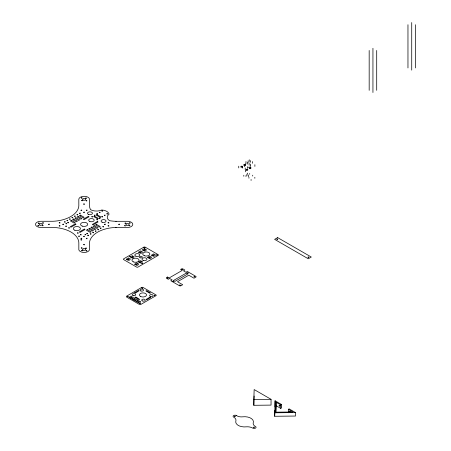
<?xml version="1.0" encoding="UTF-8"?>
<svg xmlns="http://www.w3.org/2000/svg" width="451" height="451" viewBox="0 0 451 451"><rect width="100%" height="100%" fill="white"/><g stroke="black" fill="none" stroke-linecap="round" stroke-linejoin="round"><path stroke-width="0.68" d="M245.964 163.335L245.964 161.52M247.345 164.136L247.345 162.321M249.099 165.145L249.115 162.901M249.24 161.447L249.24 159.772M250.48 165.945L250.48 164.13M250.615 162.242L250.615 160.573M252.374 163.256L252.374 161.588M253.823 399.501L254.155 389.557L271.045 399.31L271.045 405.105L253.823 405.297L253.823 399.501L271.045 399.31M253.823 405.297L254.133 396.017M288.347 412.778L288.347 409.299L289.102 408.865L295.512 412.564L295.512 416.042L274.682 416.273L275.087 400.776L281.492 404.474L281.492 407.946L280.742 408.386L276.102 405.703L276.102 402.23L280.742 404.908L281.492 404.474M274.682 416.273L274.885 410.263M274.997 406.92L275.087 400.776M276.102 402.23L275.764 412.175L292.987 411.977L288.347 409.299M275.877 412.332L276.102 405.703M116.161 227.445L115.332 227.473A27.9 16.106 0 0 0 89.523 242.373L89.501 249.397A5.367 3.095 0 0 1 84.478 252.447A5.367 3.095 0 0 1 78.829 249.792L78.835 242.858A26.97 15.571 0 0 0 52.147 227.451L40.116 227.445A5.367 3.095 0 0 1 35.522 224.181A5.367 3.095 0 0 1 40.799 221.278L52.97 221.278A27.894 16.101 0 0 0 78.824 205.904L78.818 199.167A5.367 3.095 0 0 1 83.993 196.309A5.367 3.095 0 0 1 89.478 198.964L89.478 205.91A27.9 16.106 0 0 0 90.544 209.681A8.541 4.933 0 0 0 101.819 209.98A8.344 4.82 0 0 1 109.097 214.18A8.569 4.95 0 0 0 109.599 220.697L109.632 220.702A27.9 16.106 0 0 0 115.332 221.289L116.161 221.317M274.682 412.8L295.512 412.564M115.839 221.306L128.185 221.317A5.367 3.095 0 0 1 132.78 224.581A5.367 3.095 0 0 1 127.503 227.479L115.704 227.456M280.336 405.962L279.975 405.641M290.258 411.69L289.976 411.109M415.489 24.72L415.489 67.949M411.724 22.55L411.724 70.125M407.963 24.72L407.963 67.949M376.703 50.461L376.703 90.341M372.943 48.285L372.943 92.511M369.177 50.461L369.177 90.341M280.742 404.908L280.742 408.386M254.883 164.705L254.883 166.413M254.843 177.282L254.843 178.292M252.712 175.18L252.712 176.048M251.083 179.453L251.083 180.468M250.919 167.592L250.919 168.172M250.705 168.06L250.705 168.64M250.333 167.253L250.333 167.834M250.113 166.007L250.113 166.588M249.899 168.184L249.899 168.764M249.702 173.443L249.702 174.311M249.527 167.377L249.527 167.958M249.313 167.84L249.313 168.42M248.952 177.35L248.952 178.224M248.422 174.971L248.422 176.786M248.236 167.095L248.236 167.676M248.112 160.793L248.112 162.507M247.785 169.401L247.785 169.982M247.571 169.869L247.571 170.45M247.571 173.083L247.571 174.092M247.481 166.661L247.481 168.37M247.199 169.063L247.199 169.644M246.917 174.103L246.917 175.918M246.765 169.993L246.765 170.574M246.393 169.187L246.393 169.768M246.173 169.655L246.173 170.23M245.851 163.544L245.851 164.125M245.942 175.614L245.942 176.482M245.654 164.553L245.654 165.134M245.519 170.112L245.519 171.82M245.44 165.015L245.44 165.596M245.226 167.964L245.226 169.672M245.062 164.209L245.062 164.79M244.724 165.066L244.724 166.774M244.634 165.139L244.634 165.72M244.256 164.333L244.256 164.914M244.042 164.801L244.042 165.382M243.968 164.632L243.968 165.213M243.805 175.253L243.805 176.268M242.52 166.943L242.52 166.363L242.463 168.082M242.3 166.825L242.3 167.406M241.928 166.024L241.928 166.599M241.499 166.949L241.499 167.53M241.122 166.148L241.122 166.723M240.907 166.611L240.907 167.191M238.742 166.199L238.742 167.913M95.257 231.064C96.283 232.226 96.537 230.016 95.257 231.064M80.966 210.256C81.975 211.418 82.268 209.23 80.966 210.256M86.288 210.256C87.297 211.418 87.595 209.219 86.288 210.256M91.779 216.745C92.793 217.912 93.086 215.708 91.779 216.745M96.796 219.643C97.805 220.804 98.093 218.605 96.796 219.643M108.054 222.811C109.091 223.972 109.3 221.791 108.054 222.811M139.658 303.681L140.543 303.726L139.68 303.619M141.851 263.395L142.736 263.412L141.851 263.395M141.913 288.183L142.798 288.228L141.941 288.121M144.106 247.898L144.991 247.915L144.106 247.898M154.208 295.281L155.088 295.326L154.214 295.247M156.401 254.995L157.286 255.012L156.401 254.995M179.504 285.139L180.389 285.184L179.515 285.105M181.764 269.642L182.644 269.687L181.77 269.608M194.054 276.734L194.939 276.784L194.065 276.705M59.194 225.878C60.113 227.045 60.575 224.914 59.205 225.838M108.06 225.872C109.001 227.056 109.418 224.869 108.06 225.872M279.124 405.601C279.417 407.456 280.409 405.19 279.124 405.601M289.238 411.436C289.531 413.296 290.529 411.03 289.238 411.436M69.46 219.028C70.333 220.246 70.88 218.07 69.46 219.028M59.194 222.794C60.135 223.989 60.519 221.813 59.194 222.794M80.971 238.421C81.817 239.611 82.409 237.485 80.983 238.387M86.293 238.421C87.139 239.605 87.742 237.485 86.304 238.387M92.754 232.49C93.594 233.68 94.225 231.555 92.765 232.457M129.561 256.286L130.44 256.331L129.561 256.286M127.368 296.566L128.247 296.611L127.368 296.566M167.214 278.025L168.099 278.07L167.225 277.991M234.509 416.267C235.366 417.457 235.946 415.332 234.52 416.234M253.575 427.277C254.482 428.473 254.962 426.28 253.575 427.277M172.992 281.334C173.663 282.365 174.216 280.561 172.992 281.334M308.016 257.115C308.817 258.35 309.487 256.191 308.016 257.115M187.543 272.928C188.208 273.971 188.777 272.156 187.543 272.928M38.273 223.132C39.045 224.378 39.756 222.219 38.273 223.132M37.895 225.669C38.673 226.909 39.384 224.75 37.895 225.669M42.659 222.912C43.437 224.158 44.147 221.999 42.659 222.912M42.287 225.449C43.059 226.695 43.77 224.536 42.287 225.449M48.561 224.299C49.339 225.539 50.05 223.386 48.561 224.299M62.757 224.294C63.529 225.534 64.239 223.375 62.757 224.294M64.448 221.909C65.232 223.16 65.942 220.984 64.448 221.909M65.959 223.499C66.731 224.745 67.441 222.585 65.959 223.499M65.694 226.171C66.466 227.411 67.176 225.252 65.694 226.171M66.962 220.46C67.735 221.706 68.445 219.547 66.962 220.46M67.712 222.49C68.49 223.73 69.2 221.571 67.712 222.49M68.659 227.879C69.431 229.125 70.142 226.966 68.659 227.879M71.98 217.562C72.752 218.808 73.462 216.649 71.98 217.562M74.488 216.114C75.261 217.359 75.971 215.2 74.488 216.114M76.997 214.665C77.769 215.911 78.48 213.751 76.997 214.665M81.259 197.899C82.037 199.145 82.747 196.986 81.259 197.899M81.637 200.436C82.415 201.682 83.119 199.522 81.637 200.436M79.5 213.216C80.278 214.462 80.988 212.303 79.5 213.216M83.644 204.044C84.422 205.29 85.126 203.13 83.644 204.044M77.437 232.947C78.215 234.193 78.925 232.034 77.437 232.947M85.651 198.119C86.429 199.365 87.133 197.205 85.651 198.119M86.023 200.656C86.801 201.896 87.511 199.737 86.023 200.656M83.644 212.252C84.422 213.498 85.126 211.339 83.644 212.252M78.654 236.161C79.432 237.406 80.137 235.247 78.654 236.161M80.402 234.661C81.18 235.907 81.89 233.748 80.402 234.661M80.892 239.819C81.67 241.06 82.381 238.9 80.892 239.819M83.632 236.347C84.41 237.592 85.121 235.433 83.632 236.347M81.259 247.943C82.037 249.189 82.747 247.03 81.259 247.943M85.019 234.509C85.797 235.755 86.507 233.595 85.019 234.509M81.637 250.48C82.415 251.72 83.119 249.561 81.637 250.48M83.644 244.538C84.422 245.778 85.126 243.619 83.644 244.538M86.778 233.494C87.556 234.74 88.266 232.581 86.778 233.494M87.748 235.36C88.526 236.6 89.23 234.441 87.748 235.36M85.651 248.163C86.429 249.403 87.133 247.244 85.651 248.163M86.023 250.694C86.801 251.94 87.511 249.781 86.023 250.694M94.304 215.245C95.082 216.491 95.792 214.332 94.304 215.245M90.256 233.911C91.034 235.151 91.739 232.992 90.256 233.911M96.813 213.797C97.591 215.042 98.301 212.883 96.813 213.797M99.321 212.348C100.099 213.594 100.81 211.434 99.321 212.348M99.321 218.143C100.099 219.389 100.81 217.23 99.321 218.143M101.83 210.899C102.608 212.145 103.318 209.986 101.83 210.899M97.782 229.565C98.555 230.811 99.265 228.651 97.782 229.565M101.83 216.694C102.586 217.934 103.33 215.781 101.83 216.694M100.274 228.116C101.075 229.39 101.802 227.174 100.274 228.116M104.339 215.245C105.094 216.486 105.838 214.338 104.339 215.245M102.8 226.667C103.572 227.913 104.282 225.754 102.8 226.667M106.848 213.797C107.603 215.037 108.347 212.889 106.848 213.797M104.525 224.31C105.297 225.551 106.008 223.392 104.525 224.31M118.714 224.299C119.492 225.539 120.203 223.386 118.714 224.299M124.989 223.149C125.767 224.395 126.477 222.236 124.989 223.149M124.617 225.686C125.395 226.926 126.1 224.773 124.617 225.686M129.381 222.935C130.159 224.175 130.869 222.016 129.381 222.935M129.003 225.466C129.781 226.712 130.491 224.553 129.003 225.466M126.376 259.246C128.862 261.061 130.649 255.48 126.376 259.246M127.678 260.001C130.17 261.811 131.957 256.23 127.678 260.001M130.26 257.002C132.752 258.812 134.539 253.231 130.26 257.002M131.568 257.752C134.054 259.567 135.841 253.986 131.568 257.752M134.691 264.224C137.177 266.034 138.964 260.452 134.691 264.224M138.558 252.21C141.045 254.026 142.832 248.445 138.558 252.21M135.993 264.974C138.485 266.789 140.272 261.208 135.993 264.974M129.009 297.418C131.495 299.233 133.282 293.652 129.009 297.418M139.861 252.966C142.347 254.781 144.14 249.2 139.861 252.966M138.581 261.975C141.067 263.79 142.854 258.209 138.581 261.975M130.514 298.286C133 300.101 134.787 294.52 130.514 298.286M142.443 249.967C144.934 251.782 146.722 246.201 142.443 249.967M139.883 262.73C142.369 264.545 144.157 258.964 139.883 262.73M132.019 299.16C134.505 300.969 136.292 295.388 132.019 299.16M143.751 250.722C146.237 252.532 148.024 246.951 143.751 250.722M134.691 292.705L135.469 293.049L139.083 290.76L138.305 290.574L134.691 292.705M133.524 300.028C136.01 301.837 137.797 296.256 133.524 300.028M135.159 297.22L138.66 299.458L139.551 299.323L136.05 297.085L135.159 297.22M135.029 300.896C137.516 302.711 139.303 297.13 135.029 300.896M136.535 301.764C139.021 303.579 140.808 297.998 136.535 301.764M147.624 257.448C150.11 259.263 151.897 253.682 147.624 257.448M138.04 302.632C140.526 304.448 142.313 298.866 138.04 302.632M148.926 258.197C151.418 260.013 153.205 254.432 148.926 258.197M151.513 255.204C154 257.014 155.787 251.432 151.513 255.204M152.816 255.954C155.302 257.769 157.089 252.188 152.816 255.954M146.062 290.923L149.563 293.167L150.454 293.026L146.953 290.788L146.062 290.923M146.22 299.357L146.998 299.706L150.611 297.418L149.833 297.232L146.22 299.357M276.88 239.115C277.574 240.377 278.419 238.241 276.88 239.115M71.359 220.325L70.356 220.9L74.122 223.076L75.125 222.495L71.359 220.325M73.62 219.017L72.617 219.598L76.377 221.768L77.38 221.193L73.62 219.017M75.875 217.715L74.872 218.295L78.637 220.466L79.641 219.885L75.875 217.715M78.136 216.412L77.132 216.993L80.892 219.163L81.896 218.583L78.136 216.412M80.391 215.11L79.387 215.685L83.153 217.861L84.157 217.281L80.391 215.11M75.249 223.871L70.232 226.768L70.987 227.203L76.005 224.305L75.249 223.871M88.295 216.339L83.277 219.237L84.033 219.671L89.05 216.773L88.295 216.339M94.439 216.119L93.69 216.559L97.704 218.876L98.453 218.442L94.439 216.119M96.948 214.676L96.198 215.11L100.212 217.427L100.962 216.993L96.948 214.676M84.281 229.085L79.263 231.983L80.019 232.417L85.036 229.52L84.281 229.085M97.326 221.554L92.308 224.451L93.064 224.886L98.081 221.988L97.326 221.554M87.415 229.593L86.412 230.173L90.177 232.344L91.181 231.763L87.415 229.593M89.676 228.291L88.672 228.866L92.432 231.042L93.436 230.461L89.676 228.291M91.931 226.983L90.927 227.563L94.693 229.734L95.697 229.159L91.931 226.983M94.191 225.68L93.188 226.261L96.948 228.431L97.952 227.851L94.191 225.68M96.446 224.378L95.443 224.959L99.209 227.129L100.212 226.549L96.446 224.378M143.858 247.165L123.664 258.823A0.975 0.564 0 0 0 123.664 259.618L136.585 267.077A0.975 0.564 0 0 0 137.967 267.077L158.16 255.418A0.975 0.564 0 0 0 158.16 254.623L145.239 247.165A0.975 0.564 0 0 0 143.858 247.165M141.665 287.445L126.804 296.025A1.421 0.817 0 0 0 126.804 297.186L139.094 304.284A1.421 0.817 0 0 0 141.101 304.284L155.967 295.698A0.975 0.564 0 0 0 155.967 294.903L143.046 287.445A0.975 0.564 0 0 0 141.665 287.445M167.434 277.032L166.65 277.483A1.065 0.614 0 0 0 166.65 278.352L168.279 279.293L169.661 278.498L172.169 279.947L170.788 280.742L179.442 285.742A1.065 0.614 0 0 0 180.947 285.742L182.706 284.728L177.502 281.723L188.789 275.206L193.992 278.211L195.813 277.156A0.975 0.564 0 0 0 195.813 276.362L187.345 271.474L185.964 272.269L183.456 270.82L184.837 270.025L182.892 268.903A0.975 0.564 0 0 0 181.516 268.903L180.603 269.427L182.266 270.386L169.097 277.991L167.434 277.032M186.466 272.996L173.421 280.528L174.926 281.396L187.971 273.864L186.466 272.996M277.636 237.615L274.625 239.351L308.281 258.784L311.291 257.042L277.636 237.615M236.409 415.523L236.324 415.472A1.951 1.127 0 0 0 233.567 415.574A1.951 1.127 0 0 0 233.742 417.164A7.402 4.273 0 0 1 235.912 420.704A8.868 5.119 0 0 0 246.5 426.815A7.351 4.245 0 0 1 252.723 428.117L252.808 428.168A1.951 1.127 0 0 0 255.48 428.123A1.951 1.127 0 0 0 255.565 426.578L255.475 426.528A7.351 4.245 0 0 1 253.22 422.937A8.868 5.119 0 0 0 242.632 416.825A6.449 3.726 0 0 1 236.798 415.771L236.409 415.523M135.886 256.219A2.486 1.432 0 0 0 139.799 255.187A2.486 1.432 0 0 0 136.292 253.744A2.486 1.432 0 0 0 135.886 256.219M140.092 257.792A1.421 0.817 0 0 0 142.324 257.2A1.421 0.817 0 0 0 140.323 256.377A1.421 0.817 0 0 0 140.092 257.792M143.192 260.413A2.486 1.432 0 0 0 146.981 259.235A2.486 1.432 0 0 0 143.328 257.927A2.486 1.432 0 0 0 143.192 260.413M133.462 261.907A3.546 2.046 0 0 0 139.049 260.43A3.546 2.046 0 0 0 134.043 258.372A3.546 2.046 0 0 0 133.462 261.907M144.252 255.678A3.546 2.046 0 0 0 149.839 254.201A3.546 2.046 0 0 0 144.827 252.143A3.546 2.046 0 0 0 144.252 255.678M83.029 200.007A1.595 0.919 0 0 0 85.696 199.596A1.595 0.919 0 0 0 83.745 198.468A1.595 0.919 0 0 0 83.029 200.007M126.714 225.184A1.595 0.919 0 0 0 129.11 224.389A1.595 0.919 0 0 0 126.714 223.589A1.595 0.919 0 0 0 126.714 225.184M39.992 225.167A1.595 0.919 0 0 0 42.388 224.373A1.595 0.919 0 0 0 39.992 223.572A1.595 0.919 0 0 0 39.992 225.167M102.129 222.213A2.481 1.432 0 0 0 106.036 221.182A2.481 1.432 0 0 0 102.529 219.744A2.481 1.432 0 0 0 102.129 222.213M83.018 250.057A1.595 0.919 0 0 0 85.69 249.64A1.595 0.919 0 0 0 83.734 248.512A1.595 0.919 0 0 0 83.018 250.057M82.257 226.126A3.574 2.063 0 0 0 87.703 224.429A3.574 2.063 0 0 0 82.432 222.557A3.574 2.063 0 0 0 82.257 226.126M74.827 230.247A3.546 2.046 0 0 0 80.413 228.77A3.546 2.046 0 0 0 75.402 226.718A3.546 2.046 0 0 0 74.827 230.247M89.834 221.475A2.762 1.595 0 0 0 94.18 220.325A2.762 1.595 0 0 0 90.279 218.729A2.762 1.595 0 0 0 89.834 221.475M88.706 214.501A2.486 1.432 0 0 0 92.461 213.289A2.486 1.432 0 0 0 88.762 212.015A2.486 1.432 0 0 0 88.706 214.501M142.228 300.879A1.776 1.026 0 0 0 145.199 300.422A1.776 1.026 0 0 0 143.029 299.165A1.776 1.026 0 0 0 142.228 300.879M133.068 295.54A1.776 1.026 0 0 0 135.728 294.65A1.776 1.026 0 0 0 133.068 293.764A1.776 1.026 0 0 0 133.068 295.54M140.751 296.532A3.546 2.046 0 0 0 146.49 295.258A3.546 2.046 0 0 0 141.71 293.026A3.546 2.046 0 0 0 140.751 296.532M150.476 296.493A1.776 1.026 0 0 0 153.137 295.608A1.776 1.026 0 0 0 150.476 294.717A1.776 1.026 0 0 0 150.476 296.493M140.943 290.991A1.776 1.026 0 0 0 143.604 290.106A1.776 1.026 0 0 0 140.943 289.215A1.776 1.026 0 0 0 140.943 290.991"/></g></svg>
